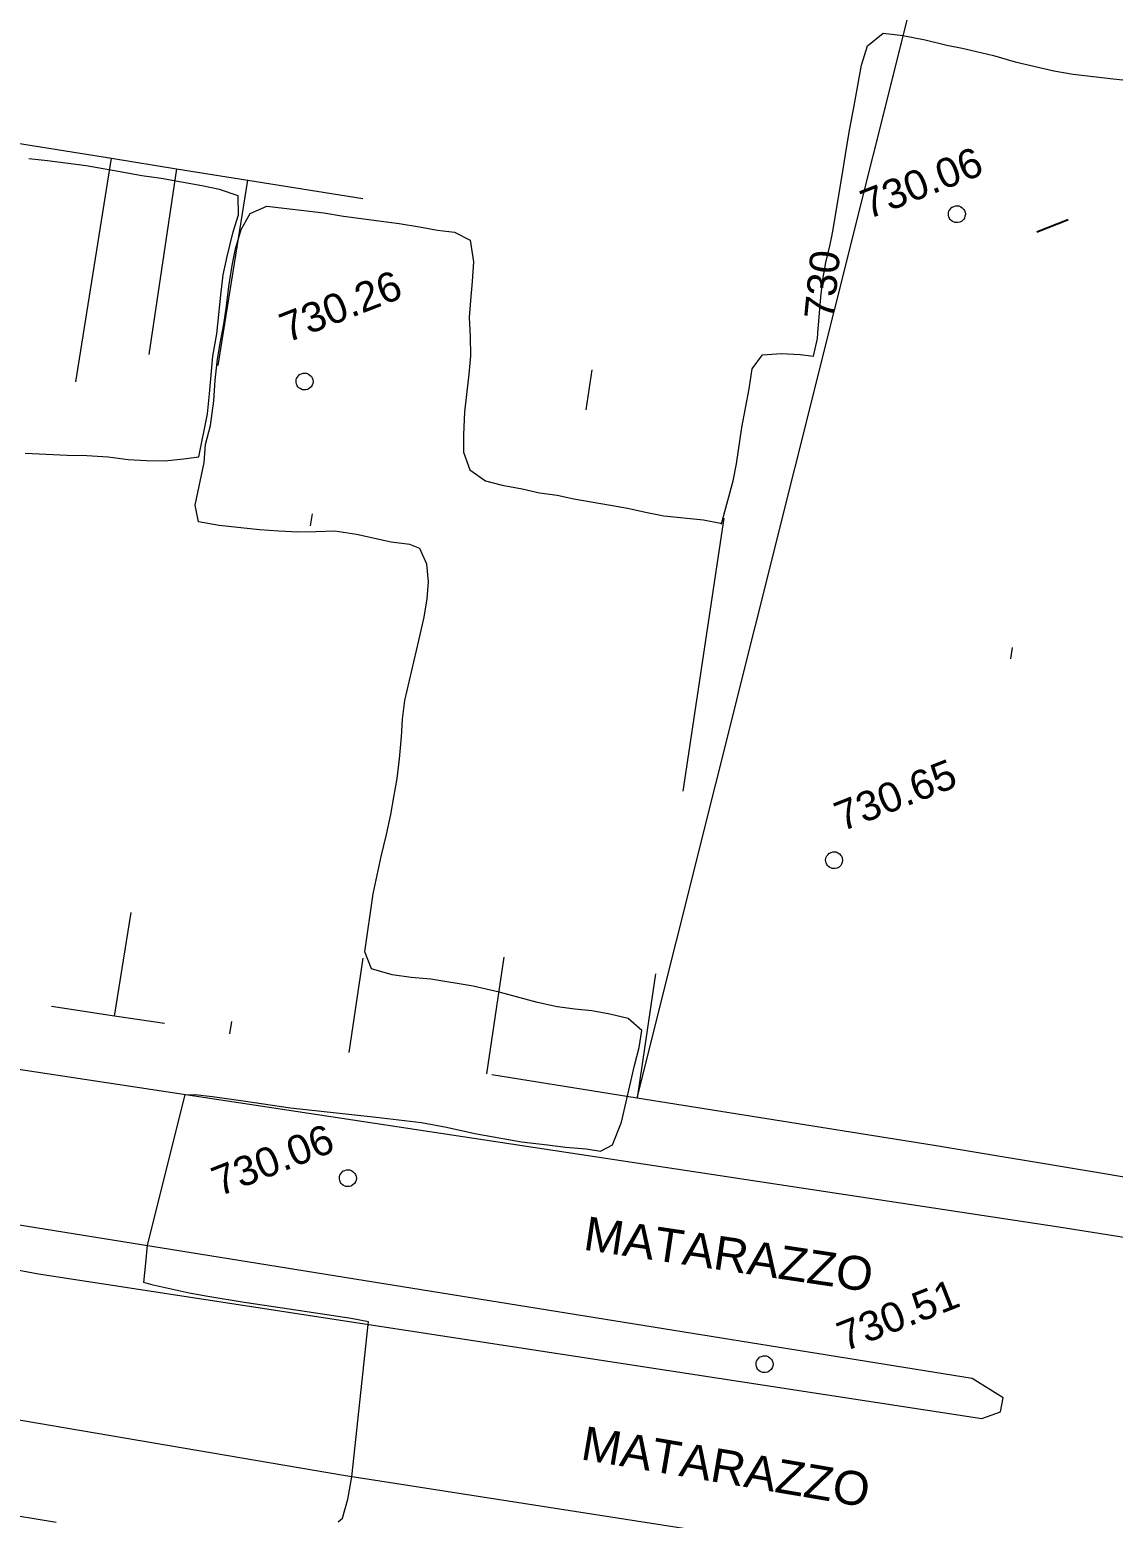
# Model space of a CAD drawing. Header units: millimetres. Extents: x 348 to 2201, y 118 to 1049.
# Drawn here: x 898.5 to 962.7, y 485.9 to 574 of the extents above; entities that cross this region are included whole.
import ezdxf
from ezdxf.enums import TextEntityAlignment as Align

# ---------------------------------------------------------------- set-up
doc = ezdxf.new("R2010")
doc.units = ezdxf.units.MM
for name, color, linetype, lineweight in [('100_SIST_VIARIO_MEIO_FIO', 1, 'Continuous', 18), ('108_SEP_FIS_CANT_CENT_ILHA', 7, 'Continuous', 18), ('144_P_DUPLA_ASF_TOP', 7, 'Continuous', 18), ('206_MURO_E_MURO_ARRIMO', 7, 'Continuous', 18), ('216_EDIF_NOTAVEL', 2, 'Continuous', 18), ('600_CURVA_MESTRA', 14, 'Continuous', 18), ('602_CURVA_MESTRA_TOP', 24, 'Continuous', 18), ('604_CURVA_INTERM', 7, 'Continuous', 18), ('606_PTO_COTADO', 9, 'Continuous', 18), ('624_SEGM_CURVA_MESTRA', 14, 'Continuous', 18)]:
    doc.layers.add(name, color=color, linetype=linetype, lineweight=lineweight)
doc.layers.add('910_COORD_UTM_COR_ALEGRE', color=7, linetype='Continuous')
doc.styles.add('Style-Arial', font='arial.ttf')

# ---------------------------------------------------------------- blocks, each defined once
blk = doc.blocks.new('SP09')
at = {"color": 0, "linetype": 'Continuous'}
blk.add_lwpolyline([(-0.028, -0.515), (-0.138, -0.495), (-0.238, -0.465), (-0.308, -0.425), (-0.348, -0.395), (-0.418, -0.315), (-0.468, -0.245), (-0.508, -0.155), (-0.518, -0.095), (-0.518, 0.025), (-0.508, 0.105), (-0.478, 0.195), (-0.438, 0.265), (-0.398, 0.325), (-0.318, 0.385), (-0.228, 0.435), (-0.148, 0.475), (-0.098, 0.475), (-0.028, 0.475), (0.082, 0.475), (0.192, 0.435), (0.272, 0.395), (0.352, 0.315), (0.412, 0.225), (0.462, 0.105), (0.482, 0.025), (0.482, -0.035), (0.472, -0.085), (0.442, -0.215), (0.382, -0.305), (0.312, -0.385), (0.232, -0.445), (0.102, -0.495), (0.022, -0.515)], close=True, dxfattribs=at)

msp = doc.modelspace()

# ---------------------------------------------------------------- linework, layer by layer
at = {"layer": '100_SIST_VIARIO_MEIO_FIO'}
for points in [[(983.593, 499.272), (959.449, 503.103), (880.401, 515.086), (749.036, 535.631), (686.983, 544.9), (569.906, 563.719), (537.095, 568.631), (535.744, 569.082), (533.808, 571.258), (532.886, 573.654), (550.81, 689.904), (553.431, 692.116), (554.131, 692.384), (555.031, 692.585)], [(957.862, 482.03), (917.101, 488.392), (838.505, 501.802), (626.711, 534.958), (565.49, 543.619), (531.719, 548.848), (529.32, 547.851), (527.925, 545.365), (509.588, 434.209)]]:
    msp.add_lwpolyline(points, dxfattribs=at)
at = {"layer": '108_SEP_FIS_CANT_CENT_ILHA'}
msp.add_lwpolyline([(609.297, 547.189), (720.018, 529.692), (836.866, 511.458), (868.735, 506.014), (899.044, 500.344), (954.884, 491.764), (955.988, 492.161), (956.137, 492.995), (954.31, 494.144), (885.141, 505.272), (858.813, 508.91), (719.388, 530.696), (609.952, 547.991), (580.205, 553.503), (533.058, 560.398), (532.636, 559.414), (533.277, 558.767), (548.012, 555.711), (586.407, 549.693), (601.384, 548.577), (604.113, 548.04)], close=True, dxfattribs=at)
at = {"layer": '206_MURO_E_MURO_ARRIMO'}
for p, q in [((903.55, 515.605), (899.827, 516.166)), ((906.509, 515.16), (903.55, 515.605)), ((925.881, 512.137), (934.479, 510.766)), ((934.479, 510.766), (952.056, 507.962)), ((952.056, 507.962), (961.902, 506.318)), ((961.902, 506.318), (965.34, 505.743))]:
    msp.add_line(p, q, dxfattribs=at)
for points in [[(895.434, 567.673), (903.373, 566.404)], [(901.267, 553.173), (903.373, 566.404)], [(903.373, 566.404), (907.221, 565.79)], [(907.221, 565.79), (905.582, 554.792)], [(907.221, 565.79), (911.431, 565.117)], [(909.684, 554.139), (911.431, 565.117)], [(911.431, 565.117), (918.244, 564.028)], [(931.459, 551.513), (931.813, 553.882)], [(915.156, 544.63), (915.27, 545.349)], [(939.61, 545.092), (937.193, 528.922)], [(956.682, 537.437), (956.584, 536.766)], [(903.55, 515.605), (904.526, 521.734)], [(917.432, 513.455), (918.265, 519.03)], [(925.581, 512.184), (926.614, 519.099)], [(935.576, 518.104), (934.479, 510.766)], [(910.369, 514.557), (910.483, 515.274)]]:
    msp.add_lwpolyline(points, dxfattribs=at)
at = {"layer": '216_EDIF_NOTAVEL'}
msp.add_line((934.479, 510.766, -171.175), (958.596, 607.112, -171.175), dxfattribs=at)
at = {"layer": '600_CURVA_MESTRA', "elevation": 730, "flags": 128}
msp.add_lwpolyline([(945.996, 561.768), (946.103, 562.31), (946.68, 565.772), (946.862, 567.006), (947.063, 568.167), (947.31, 569.424), (947.754, 571.913), (948.107, 573.061), (949.037, 573.826), (950.21, 573.688), (951.534, 573.414), (952.814, 573.103), (953.715, 572.923)], dxfattribs=at)
at = {"layer": '600_CURVA_MESTRA', "elevation": 730}
for points in [[(953.715, 572.923), (954.236, 572.818), (955.569, 572.495), (956.852, 572.125), (959.145, 571.581), (960.284, 571.38), (962.647, 571.121), (963.792, 570.985)], [(916.787, 485.643), (917.048, 485.864), (917.347, 487.001), (917.598, 488.315), (918.56, 497.345), (918.581, 497.501), (917.557, 497.698), (913.49, 498.297), (911.223, 498.633), (909.065, 498.985), (907.959, 499.195), (905.838, 499.66), (905.288, 499.816), (905.403, 500.975), (905.491, 502.036), (907.723, 510.944), (908.308, 510.961), (909.338, 510.846), (911.164, 510.578), (913.973, 510.177), (916.688, 509.876), (919.04, 509.615), (921.708, 509.296), (923.202, 509.02), (924.869, 508.643), (927.639, 508.156), (929.177, 507.973), (930.232, 507.844), (931.469, 507.732), (932.308, 507.6), (933.012, 507.976), (933.549, 509.321), (934.324, 512.685), (934.605, 513.746), (934.755, 514.752), (933.957, 515.455), (932.855, 515.715), (931.798, 515.911), (930.794, 516.005), (929.751, 516.147), (928.582, 516.409), (926.317, 517.021), (924.775, 517.374), (922.269, 517.795), (921.102, 517.892), (919.977, 518.052), (918.764, 518.392), (918.358, 519.412), (918.857, 522.849), (919.339, 525.045), (919.642, 526.348), (919.893, 527.542), (920.089, 528.562), (920.277, 529.668), (920.416, 530.838), (920.532, 532.133), (920.599, 533.178), (920.738, 534.303), (921.561, 537.839), (921.871, 539.225), (922.043, 540.314), (922.129, 541.317), (922.039, 542.367), (921.626, 543.303), (921.031, 543.53), (919.913, 543.663), (917.87, 544.129), (916.593, 544.32), (915.457, 544.277), (914.392, 544.259), (913.275, 544.316), (912.126, 544.4), (909.738, 544.661), (908.525, 544.883), (908.314, 545.872), (908.845, 548.382), (908.941, 549.453), (909.237, 550.583), (909.426, 552.047), (909.5, 553.257), (909.652, 554.502), (909.821, 555.561), (910.016, 556.577), (910.183, 557.654), (910.319, 558.812), (910.508, 560.054), (910.701, 561.042), (911.038, 562.186), (911.577, 563.128), (912.566, 563.576), (915.939, 563.17), (917.092, 562.988), (919.197, 562.705), (920.401, 562.553), (921.594, 562.353), (922.662, 562.155), (923.666, 562.027), (924.593, 561.56), (924.791, 560.268), (924.719, 559.117), (924.617, 557.988), (924.546, 556.969), (924.603, 555.855), (924.615, 554.701), (924.523, 553.63), (924.258, 551.391), (924.201, 550.029), (924.197, 549.01), (924.575, 547.964), (925.504, 547.311), (926.495, 547.041), (927.684, 546.833), (928.693, 546.592), (929.747, 546.457), (930.743, 546.246), (932.898, 545.866), (933.903, 545.677), (935.068, 545.424), (936.058, 545.237), (938.406, 544.994), (939.406, 544.796), (939.464, 544.761), (940.163, 547.304), (940.352, 548.305), (940.681, 550.459), (941.106, 552.748), (941.288, 553.927), (941.895, 554.757), (943.014, 554.836), (944.137, 554.782), (944.919, 554.688), (945.153, 555.74), (945.178, 556.043)], [(896.503, 486.225), (900.086, 485.637)]]:
    msp.add_lwpolyline(points, dxfattribs=at)
at = {"layer": '604_CURVA_INTERM', "elevation": 729, "flags": 128}
msp.add_lwpolyline([(898.251, 548.939), (900.738, 548.824), (901.909, 548.807), (903.17, 548.715), (904.347, 548.572), (905.433, 548.51), (906.524, 548.494), (907.627, 548.599), (908.537, 548.733), (909.042, 551.271), (909.169, 552.458), (909.365, 554.696), (909.6, 556.007), (909.83, 558.3), (909.98, 559.501), (910.21, 560.589), (910.564, 562.059), (910.894, 563.049), (910.867, 564.186), (909.755, 564.566), (908.719, 564.783), (906.305, 565.218), (905.16, 565.369), (904.106, 565.57), (901.866, 565.95), (899.576, 566.247), (898.469, 566.371)], dxfattribs=at)
at = {"layer": '624_SEGM_CURVA_MESTRA', "elevation": 730}
msp.add_lwpolyline([(945.178, 556.043), (945.361, 558.203), (945.462, 559.23), (945.648, 560.24), (945.903, 561.292), (945.996, 561.768)], dxfattribs=at)
at = {"layer": '910_COORD_UTM_COR_ALEGRE', "color": 253, "flags": 128}
msp.add_lwpolyline([(959.995, 562.763), (958.133, 562.033)], dxfattribs=at)

# ---------------------------------------------------------------- block references
at = {"layer": '606_PTO_COTADO', "rotation": 21.41522089134761}
for p in [(953.418, 563.114, 730.065), (914.809, 553.208, 730.26), (946.154, 524.854, 730.655), (917.374, 506.022, 730.065), (942.035, 495.006, 730.51)]:
    msp.add_blockref('SP09', p, dxfattribs=at)

# ---------------------------------------------------------------- texts
at = {"layer": '144_P_DUPLA_ASF_TOP', "style": 'Style-Arial'}
for rotation, p in [(351.56549, (931.383, 502.764)), (350.42874, (931.244, 490.347))]:
    msp.add_text('MATARAZZO', height=2, rotation=rotation, dxfattribs=at).set_placement(p, align=Align.MIDDLE_LEFT)
at = {"layer": '602_CURVA_MESTRA_TOP', "style": 'Style-Arial'}
msp.add_text('730', height=1.75, rotation=84.36539, dxfattribs=at).set_placement((945.432, 558.921), align=Align.MIDDLE_CENTER)
at = {"layer": '606_PTO_COTADO', "style": 'Style-Arial'}
for s, p in [('730.06', (951.302, 564.954, 730.065)), ('730.26', (916.921, 557.646, 730.26)), ('730.65', (949.757, 528.698, 730.655)), ('730.06', (912.901, 507.084, 730.065)), ('730.51', (949.917, 497.898, 730.51))]:
    msp.add_text(s, height=1.75, rotation=21.41522, dxfattribs=at).set_placement(p, align=Align.MIDDLE_CENTER)

doc.saveas('drawing.dxf')
